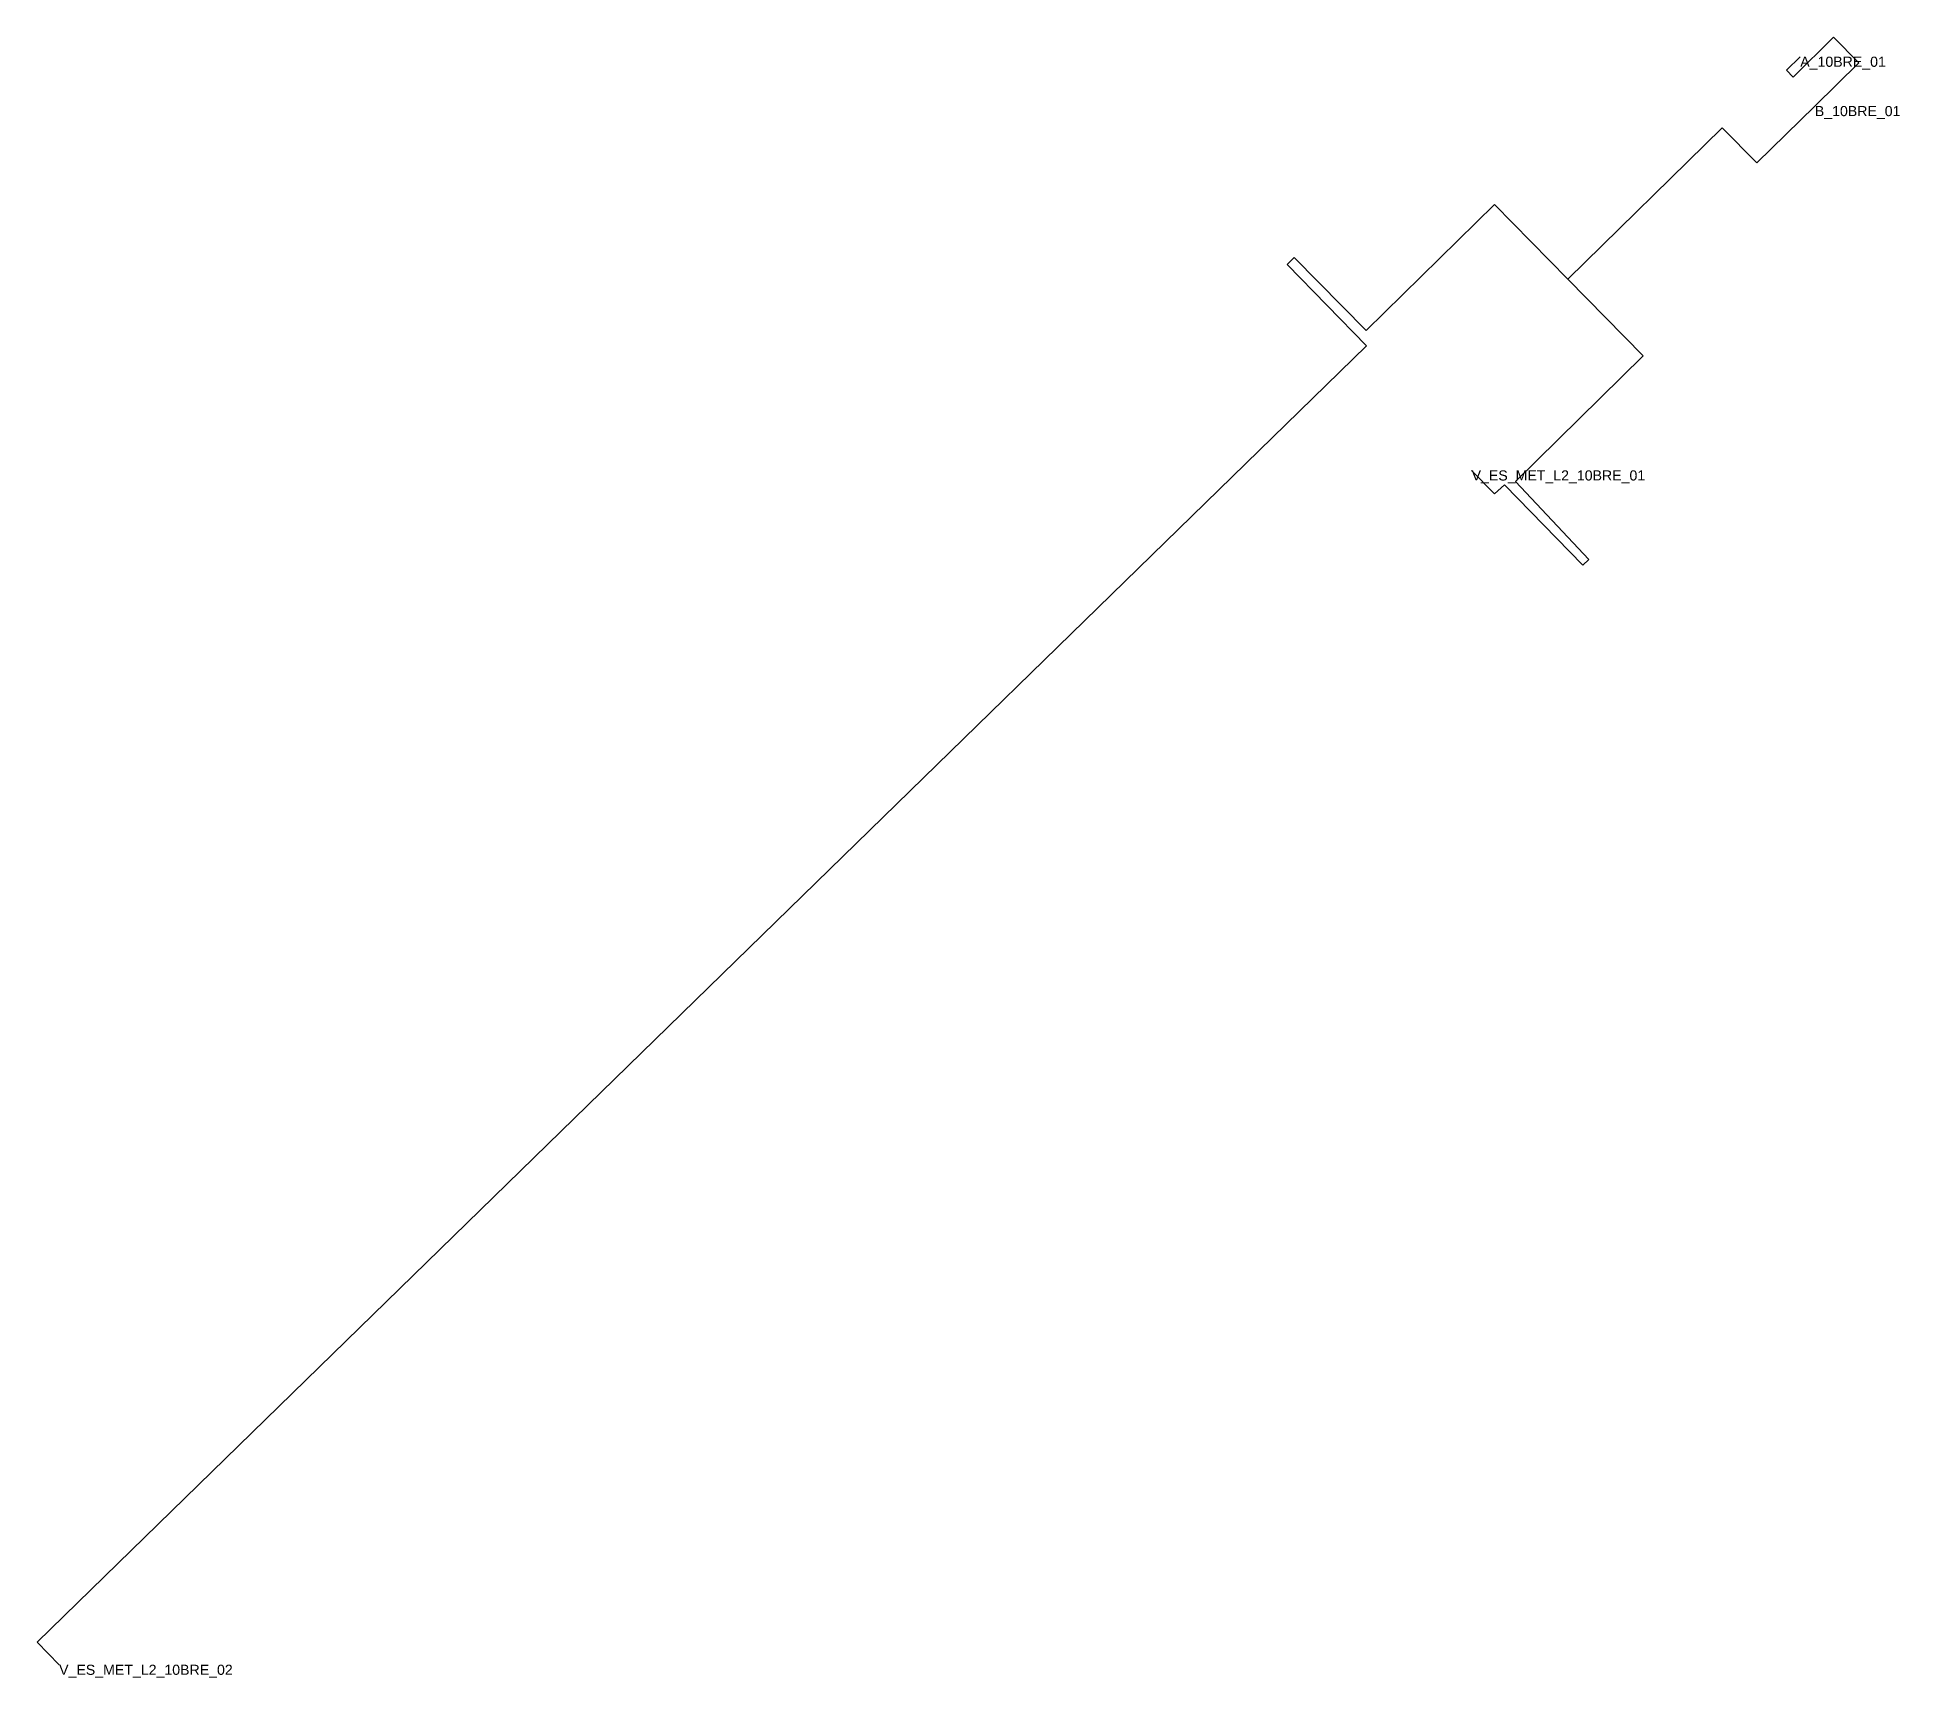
# Model space of a CAD drawing. Header units: metres. Extents: x 432730.7 to 432822.7, y 4585127.8 to 4585208.8.
import ezdxf
from ezdxf.enums import TextEntityAlignment as Align

# ---------------------------------------------------------------- set-up
doc = ezdxf.new("R2010")
doc.units = ezdxf.units.M
doc.header["$MEASUREMENT"] = 0
for name, color, linetype, lineweight, true_color in [('01_A_AccesTren_t', 40, 'Continuous', 0, 0xffd600), ('01_C_AccesExt_t', 251, 'Continuous', 0, 0x646464), ('01_I_Ascensor_l', 251, 'Continuous', 0, 0x646464), ('01_I_BarreraTarifaria_t', 251, 'Continuous', 0, 0x646464), ('01_I_Horitzontal_l', 251, 'Continuous', 0, 0x646464)]:
    doc.layers.add(name, color=color, linetype=linetype, lineweight=lineweight, true_color=true_color)
doc.styles.add('Style-Arial', font='arial.ttf')

msp = doc.modelspace()

# ---------------------------------------------------------------- linework, layer by layer
at = {"layer": '01_I_Ascensor_l'}
for p, q in [((432817.115065, 4585207.20857), (432817.444824, 4585206.873104, -10)), ((432792.792859, 4585197.955405, -10), (432792.436754, 4585197.608039, -20)), ((432807.344878, 4585183.024872, -10), (432807.050593, 4585182.738577, -20))]:
    msp.add_line(p, q, dxfattribs=at)
at = {"layer": '01_I_Horitzontal_l'}
msp.add_line((432817.798227, 4585207.880109), (432817.115065, 4585207.20857), dxfattribs=at)
at = {"layer": '01_I_Horitzontal_l', "flags": 128}
for points, elevation in [([(432817.444824, 4585206.873104), (432819.448464, 4585208.840234), (432820.691525, 4585207.574101), (432818.518748, 4585205.440917)], -10), ([(432818.518748, 4585205.440917), (432815.654714, 4585202.629072), (432813.945838, 4585204.369665), (432806.3129, 4585196.875817)], -10), ([(432806.3129, 4585196.875817), (432802.68883, 4585200.567151), (432796.344208, 4585194.338142), (432792.792859, 4585197.955405)], -10), ([(432792.436754, 4585197.608039), (432796.355757, 4585193.590453), (432730.661069, 4585129.507781), (432731.741668, 4585128.394903)], -20), ([(432806.3129, 4585196.875817), (432810.031851, 4585193.087841), (432803.724204, 4585186.878595), (432807.344878, 4585183.024872)], -10), ([(432807.050593, 4585182.738577), (432803.173471, 4585186.723909), (432802.693676, 4585186.265623), (432801.555545, 4585187.431245)], -20)]:
    msp.add_lwpolyline(points, dxfattribs=dict(at, elevation=elevation))

# ---------------------------------------------------------------- texts
at = {"layer": '01_A_AccesTren_t', "style": 'Style-Arial'}
for s, p in [('V_ES_MET_L2_10BRE_01', (432801.555545, 4585187.431245, -20)), ('V_ES_MET_L2_10BRE_02', (432731.741668, 4585128.394903, -20))]:
    msp.add_text(s, height=0.5, dxfattribs=at).set_placement(p, align=Align.TOP_LEFT)
at = {"layer": '01_C_AccesExt_t', "style": 'Style-Arial'}
msp.add_text('A_10BRE_01', height=0.5, dxfattribs=at).set_placement((432817.798227, 4585207.880109), align=Align.TOP_LEFT)
at = {"layer": '01_I_BarreraTarifaria_t', "style": 'Style-Arial'}
msp.add_text('B_10BRE_01', height=0.5, dxfattribs=at).set_placement((432818.518748, 4585205.440917, -10), align=Align.TOP_LEFT)

doc.saveas('drawing.dxf')
